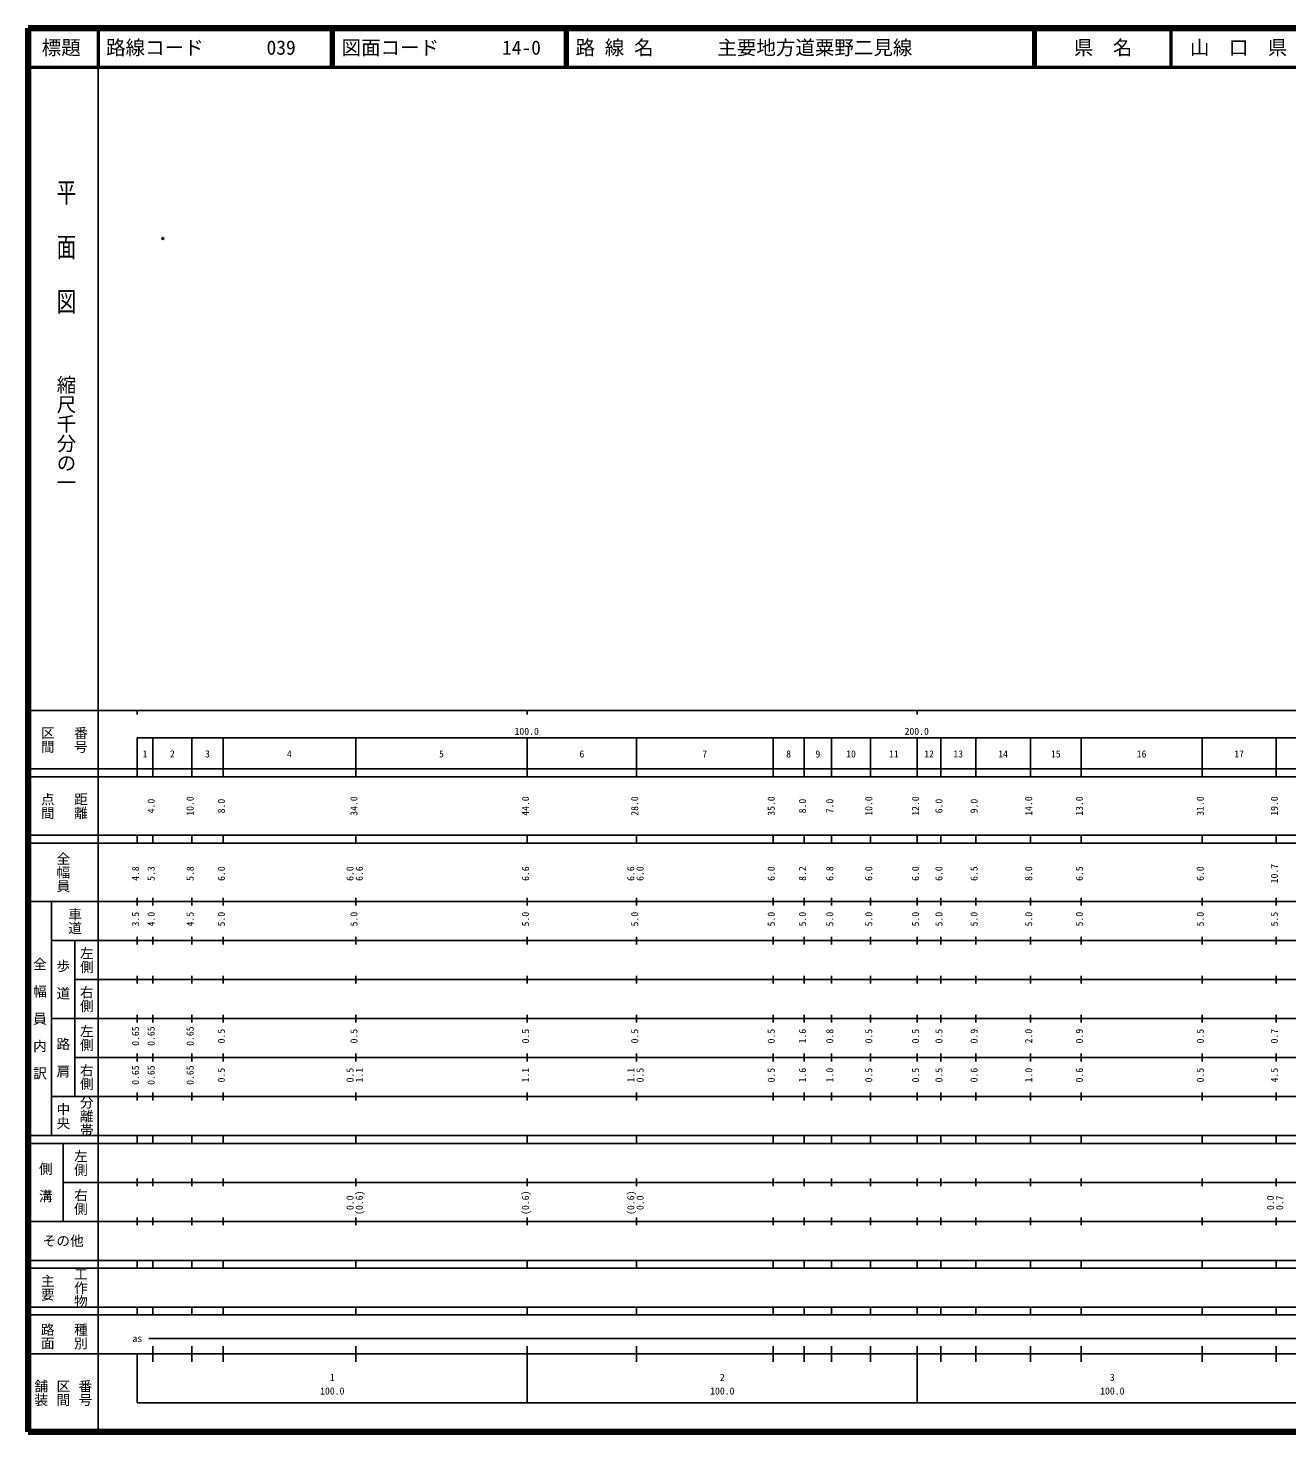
# Model space of a CAD drawing. Units: millimetres on the paper. Extents: x 40 to 680, y 20 to 380.
# Drawn here: x 40 to 362.8, y 20 to 380 of the extents above; entities that cross this region are included whole.
import ezdxf
from ezdxf.enums import TextEntityAlignment as Align

# ---------------------------------------------------------------- set-up
doc = ezdxf.new("R2010")
doc.units = ezdxf.units.MM
doc.header["$PDMODE"] = 32
doc.header["$PDSIZE"] = 0.5
doc.layers.add('M-OTRS', color=6, linetype='Continuous')
doc.layers.add('M-TTL-TXT', color=7, linetype='Continuous')
for name, color, linetype, lineweight in [('M-TTL', 2, 'Continuous', 140), ('M-TTL-BAND', 7, 'Continuous', 25), ('M-TTL-LINE', 7, 'Continuous', 50)]:
    doc.layers.add(name, color=color, linetype=linetype, lineweight=lineweight)
doc.styles.add('@ＭＳ ゴシック', font='')
doc.styles.add('ＭＳ ゴシック', font='')
doc.styles.get('@ＭＳ ゴシック').set_extended_font_data('@MS Gothic')
doc.styles.get('ＭＳ ゴシック').set_extended_font_data('MS Gothic')

msp = doc.modelspace()

# ---------------------------------------------------------------- linework, layer by layer
at = {"layer": 'M-OTRS'}
msp.add_point((74.535, 326.066), dxfattribs=at)
at = {"layer": 'M-TTL'}
for p, q in [((40, 380), (40, 20)), ((680, 380), (40, 380)), ((40, 20), (680, 20))]:
    msp.add_line(p, q, dxfattribs=at)
at = {"layer": 'M-TTL-BAND'}
for p, q in [((58, 370), (58, 20)), ((40, 205), (579, 205)), ((68, 205), (68, 204)), ((168, 205), (168, 204)), ((268, 205), (268, 204)), ((68, 198), (579, 198)), ((68, 198), (68, 188)), ((72, 188), (72, 198)), ((82, 188), (82, 198)), ((90, 188), (90, 198)), ((124, 188), (124, 198)), ((168, 188), (168, 198)), ((196, 188), (196, 198)), ((231, 188), (231, 198)), ((239, 188), (239, 198)), ((246, 188), (246, 198)), ((256, 188), (256, 198)), ((268, 188), (268, 198)), ((274, 188), (274, 198)), ((283, 188), (283, 198)), ((297, 188), (297, 198)), ((310, 188), (310, 198)), ((341, 188), (341, 198)), ((360, 188), (360, 198)), ((40, 190), (579, 190)), ((40, 188), (579, 188)), ((40, 173), (579, 173)), ((68, 171), (68, 173)), ((72, 171), (72, 173)), ((82, 171), (82, 173)), ((90, 171), (90, 173)), ((124, 171), (124, 173)), ((168, 171), (168, 173)), ((196, 171), (196, 173)), ((231, 171), (231, 173)), ((239, 171), (239, 173)), ((246, 171), (246, 173)), ((256, 171), (256, 173)), ((268, 171), (268, 173)), ((274, 171), (274, 173)), ((283, 171), (283, 173)), ((297, 171), (297, 173)), ((310, 171), (310, 173)), ((341, 171), (341, 173)), ((360, 171), (360, 173)), ((40, 171), (579, 171)), ((40, 156), (579, 156)), ((46, 96), (46, 156)), ((68, 155), (68, 157)), ((72, 155), (72, 157)), ((82, 155), (82, 157)), ((90, 155), (90, 157)), ((124, 155), (124, 157)), ((168, 155), (168, 157)), ((196, 155), (196, 157)), ((231, 155), (231, 157)), ((239, 155), (239, 157)), ((246, 155), (246, 157)), ((256, 155), (256, 157)), ((268, 155), (268, 157)), ((274, 155), (274, 157)), ((283, 155), (283, 157)), ((297, 155), (297, 157)), ((310, 155), (310, 157)), ((341, 155), (341, 157)), ((360, 155), (360, 157)), ((46, 146), (579, 146)), ((52, 146), (52, 106)), ((68, 145), (68, 147)), ((72, 145), (72, 147)), ((82, 145), (82, 147)), ((90, 145), (90, 147)), ((124, 145), (124, 147)), ((168, 145), (168, 147)), ((196, 145), (196, 147)), ((231, 145), (231, 147)), ((239, 145), (239, 147)), ((246, 145), (246, 147)), ((256, 145), (256, 147)), ((268, 145), (268, 147)), ((274, 145), (274, 147)), ((283, 145), (283, 147)), ((297, 145), (297, 147)), ((310, 145), (310, 147)), ((341, 145), (341, 147)), ((360, 145), (360, 147)), ((68, 135), (68, 137)), ((72, 135), (72, 137)), ((82, 135), (82, 137)), ((90, 135), (90, 137)), ((124, 135), (124, 137)), ((168, 135), (168, 137)), ((196, 135), (196, 137)), ((231, 135), (231, 137)), ((239, 135), (239, 137)), ((246, 135), (246, 137)), ((256, 135), (256, 137)), ((268, 135), (268, 137)), ((274, 135), (274, 137)), ((283, 135), (283, 137)), ((297, 135), (297, 137)), ((310, 135), (310, 137)), ((341, 135), (341, 137)), ((360, 135), (360, 137)), ((52, 136), (579, 136)), ((46, 126), (579, 126)), ((68, 125), (68, 127)), ((72, 125), (72, 127)), ((82, 125), (82, 127)), ((90, 125), (90, 127)), ((124, 125), (124, 127)), ((168, 125), (168, 127)), ((196, 125), (196, 127)), ((231, 125), (231, 127)), ((239, 125), (239, 127)), ((246, 125), (246, 127)), ((256, 125), (256, 127)), ((268, 125), (268, 127)), ((274, 125), (274, 127)), ((283, 125), (283, 127)), ((297, 125), (297, 127)), ((310, 125), (310, 127)), ((341, 125), (341, 127)), ((360, 125), (360, 127)), ((52, 116), (579, 116)), ((68, 115), (68, 117)), ((72, 115), (72, 117)), ((82, 115), (82, 117)), ((90, 115), (90, 117)), ((124, 115), (124, 117)), ((168, 115), (168, 117)), ((196, 115), (196, 117)), ((231, 115), (231, 117)), ((239, 115), (239, 117)), ((246, 115), (246, 117)), ((256, 115), (256, 117)), ((268, 115), (268, 117)), ((274, 115), (274, 117)), ((283, 115), (283, 117)), ((297, 115), (297, 117)), ((310, 115), (310, 117)), ((341, 115), (341, 117)), ((360, 115), (360, 117)), ((46, 106), (579, 106)), ((68, 105), (68, 107)), ((72, 105), (72, 107)), ((82, 105), (82, 107)), ((90, 105), (90, 107)), ((124, 105), (124, 107)), ((168, 105), (168, 107)), ((196, 105), (196, 107)), ((231, 105), (231, 107)), ((239, 105), (239, 107)), ((246, 105), (246, 107)), ((256, 105), (256, 107)), ((268, 105), (268, 107)), ((274, 105), (274, 107)), ((283, 105), (283, 107)), ((297, 105), (297, 107)), ((310, 105), (310, 107)), ((341, 105), (341, 107)), ((360, 105), (360, 107)), ((40, 96), (579, 96)), ((40, 94), (579, 94)), ((49, 94), (49, 74)), ((68, 94), (68, 96)), ((72, 94), (72, 96)), ((82, 94), (82, 96)), ((90, 94), (90, 96)), ((124, 94), (124, 96)), ((168, 94), (168, 96)), ((196, 94), (196, 96)), ((231, 94), (231, 96)), ((239, 94), (239, 96)), ((246, 94), (246, 96)), ((256, 94), (256, 96)), ((268, 94), (268, 96)), ((274, 94), (274, 96)), ((283, 94), (283, 96)), ((297, 94), (297, 96)), ((310, 94), (310, 96)), ((341, 94), (341, 96)), ((360, 94), (360, 96)), ((49, 84), (579, 84)), ((68, 83), (68, 85)), ((72, 83), (72, 85)), ((82, 83), (82, 85)), ((90, 83), (90, 85)), ((124, 83), (124, 85)), ((168, 83), (168, 85)), ((196, 83), (196, 85)), ((231, 83), (231, 85)), ((239, 83), (239, 85)), ((246, 83), (246, 85)), ((256, 83), (256, 85)), ((268, 83), (268, 85)), ((274, 83), (274, 85)), ((283, 83), (283, 85)), ((297, 83), (297, 85)), ((310, 83), (310, 85)), ((341, 83), (341, 85)), ((360, 83), (360, 85)), ((40, 74), (579, 74)), ((68, 73), (68, 75)), ((72, 73), (72, 75)), ((82, 73), (82, 75)), ((90, 73), (90, 75)), ((124, 73), (124, 75)), ((168, 73), (168, 75)), ((196, 73), (196, 75)), ((231, 73), (231, 75)), ((239, 73), (239, 75)), ((246, 73), (246, 75)), ((256, 73), (256, 75)), ((268, 73), (268, 75)), ((274, 73), (274, 75)), ((283, 73), (283, 75)), ((297, 73), (297, 75)), ((310, 73), (310, 75)), ((341, 73), (341, 75)), ((360, 73), (360, 75)), ((40, 64), (579, 64)), ((40, 62), (579, 62)), ((68, 62), (68, 64)), ((72, 62), (72, 64)), ((82, 62), (82, 64)), ((90, 62), (90, 64)), ((124, 62), (124, 64)), ((168, 62), (168, 64)), ((196, 62), (196, 64)), ((231, 62), (231, 64)), ((239, 62), (239, 64)), ((246, 62), (246, 64)), ((256, 62), (256, 64)), ((268, 62), (268, 64)), ((274, 62), (274, 64)), ((283, 62), (283, 64)), ((297, 62), (297, 64)), ((310, 62), (310, 64)), ((341, 62), (341, 64)), ((360, 62), (360, 64)), ((40, 52), (579, 52)), ((68, 50), (68, 52)), ((72, 50), (72, 52)), ((82, 50), (82, 52)), ((90, 50), (90, 52)), ((124, 50), (124, 52)), ((168, 50), (168, 52)), ((196, 50), (196, 52)), ((231, 50), (231, 52)), ((239, 50), (239, 52)), ((246, 50), (246, 52)), ((256, 50), (256, 52)), ((268, 50), (268, 52)), ((274, 50), (274, 52)), ((283, 50), (283, 52)), ((297, 50), (297, 52)), ((310, 50), (310, 52)), ((341, 50), (341, 52)), ((360, 50), (360, 52)), ((40, 50), (579, 50)), ((71, 44), (565, 44)), ((40, 40), (579, 40)), ((68, 40), (68, 27.5)), ((72, 38), (72, 42)), ((82, 38), (82, 42)), ((90, 38), (90, 42)), ((124, 38), (124, 42)), ((168, 27.5), (168, 42)), ((196, 38), (196, 42)), ((231, 38), (231, 42)), ((239, 38), (239, 42)), ((246, 38), (246, 42)), ((256, 38), (256, 42)), ((268, 27.5), (268, 42)), ((274, 38), (274, 42)), ((283, 38), (283, 42)), ((297, 38), (297, 42)), ((310, 38), (310, 42)), ((341, 38), (341, 42)), ((360, 38), (360, 42)), ((68, 27.5), (579, 27.5))]:
    msp.add_line(p, q, dxfattribs=at)
at = {"layer": 'M-TTL-LINE'}
for p, q in [((58, 380), (58, 370)), ((117.75, 380), (117.75, 370)), ((118.25, 380), (118.25, 370)), ((177.75, 380), (177.75, 370)), ((178.25, 380), (178.25, 370)), ((297.75, 380), (297.75, 370)), ((298.25, 380), (298.25, 370)), ((333, 380), (333, 370)), ((40, 370), (680, 370))]:
    msp.add_line(p, q, dxfattribs=at)

# ---------------------------------------------------------------- texts
at = {"layer": 'M-TTL-BAND', "style": '@ＭＳ ゴシック', "width": 1.4}
msp.add_text('平  面  図', height=3.666, rotation=270, dxfattribs=at).set_placement((49.777, 306.475), align=Align.MIDDLE_RIGHT)
at = {"layer": 'M-TTL-BAND', "style": '@ＭＳ ゴシック'}
msp.add_text('縮尺千分の一', height=3.666, rotation=270, dxfattribs=at).set_placement((49.777, 261.03), align=Align.MIDDLE_RIGHT)
for s, p in [('区間', (45, 197.5)), ('番号', (53.5, 197.5)), ('点間', (45, 180.5)), ('距離', (53.5, 180.5)), ('全幅員', (49, 163.5)), ('車道', (52, 151)), ('左側', (55, 141)), ('全\u3000幅\u3000員\u3000内\u3000訳', (43, 126)), ('歩\u3000道', (49, 136)), ('右側', (55, 131)), ('左側', (55, 121)), ('路\u3000肩', (49, 116)), ('右側', (55, 111)), ('分離帯', (55, 101)), ('中央', (49, 101)), ('左側', (53.5, 89)), ('側\u3000溝', (44.5, 84)), ('右側', (53.5, 79)), ('工作物', (53.5, 57)), ('主要', (45, 57)), ('路面', (45, 44.5)), ('種別', (53.5, 44.5)), ('舗装', (43.333, 30)), ('区間', (49, 30)), ('番号', (54.667, 30))]:
    msp.add_text(s, height=2.566, rotation=270, dxfattribs=at).set_placement(p, align=Align.MIDDLE_CENTER)
at = {"layer": 'M-TTL-BAND', "style": 'ＭＳ ゴシック'}
for s, p in [('100.0', (167.844, 198.195)), ('200.0', (267.844, 198.195)), ('1', (70, 192.405)), ('2', (77, 192.405)), ('3', (86, 192.405)), ('4', (107, 192.405)), ('5', (146, 192.405)), ('6', (182, 192.405)), ('7', (213.5, 192.405)), ('8', (235, 192.405)), ('9', (242.5, 192.405)), ('10', (251, 192.405)), ('11', (262, 192.405)), ('12', (271, 192.405)), ('13', (278.5, 192.405)), ('14', (290, 192.405)), ('15', (303.5, 192.405)), ('16', (325.5, 192.405)), ('17', (350.5, 192.405)), ('as', (68, 42.5)), ('1', (118, 32.523)), ('2', (218, 32.523)), ('3', (318, 32.523)), ('100.0', (118, 29.033)), ('100.0', (218, 29.033)), ('100.0', (318, 29.033))]:
    msp.add_text(s, height=1.833, dxfattribs=at).set_placement(p, align=Align.BOTTOM_CENTER)
for s, p in [('4.0', (73, 180.5)), ('10.0', (83, 180.5)), ('8.0', (91, 180.5)), ('34.0', (125, 180.5)), ('44.0', (169, 180.5)), ('28.0', (197, 180.5)), ('35.0', (232, 180.5)), ('8.0', (240, 180.5)), ('7.0', (247, 180.5)), ('10.0', (257, 180.5)), ('12.0', (269, 180.5)), ('6.0', (275, 180.5)), ('9.0', (284, 180.5)), ('14.0', (298, 180.5)), ('13.0', (311, 180.5)), ('31.0', (342, 180.5)), ('19.0', (361, 180.5)), ('4.8', (69, 163.174)), ('5.3', (73, 163.174)), ('5.8', (83, 163.174)), ('6.0', (91, 163.174)), ('6.0', (124, 163.174)), ('6.6', (126.37, 163.174)), ('6.6', (169, 163.174)), ('6.6', (196, 163.174)), ('6.0', (198.37, 163.174)), ('6.0', (232, 163.174)), ('8.2', (240, 163.174)), ('6.8', (247, 163.174)), ('6.0', (257, 163.174)), ('6.0', (269, 163.174)), ('6.0', (275, 163.174)), ('6.5', (284, 163.174)), ('8.0', (298, 163.174)), ('6.5', (311, 163.174)), ('6.0', (342, 163.174)), ('10.7', (361, 163.174)), ('3.5', (69, 151.5)), ('4.0', (73, 151.5)), ('4.5', (83, 151.5)), ('5.0', (91, 151.5)), ('5.0', (125, 151.5)), ('5.0', (169, 151.5)), ('5.0', (197, 151.5)), ('5.0', (232, 151.5)), ('5.0', (240, 151.5)), ('5.0', (247, 151.5)), ('5.0', (257, 151.5)), ('5.0', (269, 151.5)), ('5.0', (275, 151.5)), ('5.0', (284, 151.5)), ('5.0', (298, 151.5)), ('5.0', (311, 151.5)), ('5.0', (342, 151.5)), ('5.5', (361, 151.5)), ('0.65', (69, 121.5)), ('0.65', (73, 121.5)), ('0.65', (83, 121.5)), ('0.5', (91, 121.5)), ('0.5', (125, 121.5)), ('0.5', (169, 121.5)), ('0.5', (197, 121.5)), ('0.5', (232, 121.5)), ('1.6', (240, 121.5)), ('0.8', (247, 121.5)), ('0.5', (257, 121.5)), ('0.5', (269, 121.5)), ('0.5', (275, 121.5)), ('0.9', (284, 121.5)), ('2.0', (298, 121.5)), ('0.9', (311, 121.5)), ('0.5', (342, 121.5)), ('0.7', (361, 121.5)), ('0.65', (69, 111.5)), ('0.65', (73, 111.5)), ('0.65', (83, 111.5)), ('0.5', (91, 111.5)), ('0.5', (124, 111.5)), ('1.1', (126.37, 111.5)), ('1.1', (169, 111.5)), ('1.1', (196, 111.5)), ('0.5', (198.37, 111.5)), ('0.5', (232, 111.5)), ('1.6', (240, 111.5)), ('1.0', (247, 111.5)), ('0.5', (257, 111.5)), ('0.5', (269, 111.5)), ('0.5', (275, 111.5)), ('0.6', (284, 111.5)), ('1.0', (298, 111.5)), ('0.6', (311, 111.5)), ('0.5', (342, 111.5)), ('4.5', (361, 111.5)), ('0.0', (124, 78.764)), ('(0.6)', (126.37, 78.764)), ('(0.6)', (169, 78.764)), ('(0.6)', (196, 78.764)), ('0.0', (198.37, 78.764)), ('0.0', (360, 78.764)), ('0.7', (362.37, 78.764))]:
    msp.add_text(s, height=1.833, rotation=90, dxfattribs=at).set_placement(p, align=Align.BOTTOM_CENTER)
msp.add_text('その他', height=2.566, dxfattribs=at).set_placement((49, 69), align=Align.MIDDLE_CENTER)
at = {"layer": 'M-TTL-TXT', "style": 'ＭＳ ゴシック'}
for s, p in [('標題', (48.5, 375)), ('県\u3000名', (315.625, 375)), ('山\u3000口\u3000県', (350.375, 375))]:
    msp.add_text(s, height=3.666, dxfattribs=at).set_placement(p, align=Align.MIDDLE_CENTER)
for s, p in [('路線コード', (60, 375)), ('039', (101.142, 375)), ('図面コード', (120.38, 375)), ('14-0', (161.521, 375)), ('路 線 名', (180.38, 375)), ('主要地方道粟野二見線', (216.734, 375))]:
    msp.add_text(s, height=3.666, dxfattribs=at).set_placement(p, align=Align.MIDDLE_LEFT)

doc.saveas('drawing.dxf')
